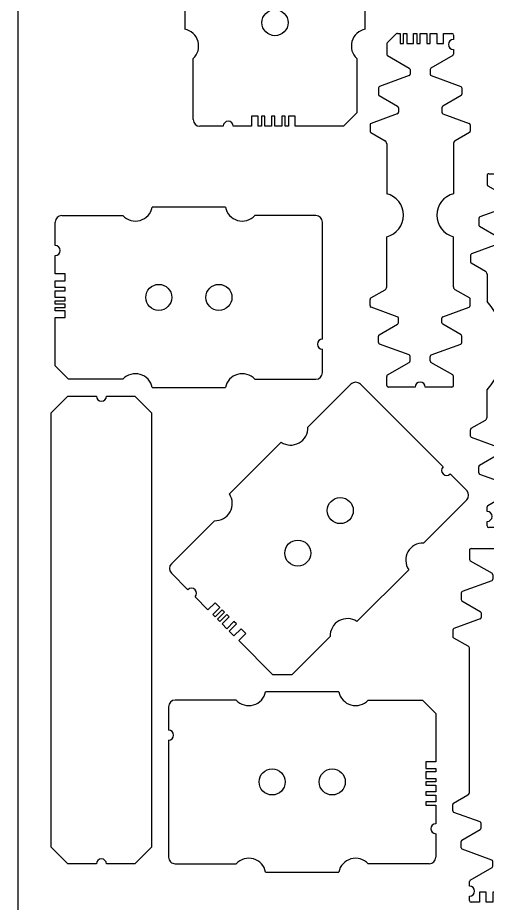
# Model space of a CAD drawing. Header units: millimetres. Extents: x 0 to 1140, y 0 to 900.
# Drawn here: x 0 to 140.6, y 323.2 to 588.3 of the extents above; entities that cross this region are included whole.
import ezdxf

# ---------------------------------------------------------------- set-up
doc = ezdxf.new("R2010")
doc.units = ezdxf.units.MM
for name, color, linetype in [('Q3_NORMAL', 3, 'Continuous'), ('Q4_MEDIUM', 4, 'Continuous'), ('Q5_HIGH', 5, 'Continuous'), ('SHEET', 7, 'Continuous')]:
    doc.layers.add(name, color=color, linetype=linetype)

# ---------------------------------------------------------------- blocks, each defined once
blk = doc.blocks.new('MNAK_RECT_HOLE__000deg__i3')
at = {"layer": 'Q3_NORMAL', "color": 3}
for p, q in [((-24.5, 36), (-20.5, 40)), ((-20.5, 40), (-6, 40)), ((7, 40), (12.5, 40)), ((15.5, 40), (22.5, 40)), ((24.5, 38), (24.5, 19.78)), ((-24.5, 19.78), (-24.5, 36)), ((-27, 10.95), (-27, -10.95)), ((27, -10.95), (27, 10.95)), ((-24.5, -19.78), (-24.5, -38)), ((24.5, -38), (24.5, -19.78)), ((-22.5, -40), (-15.5, -40)), ((-12.5, -40), (22.5, -40))]:
    blk.add_line(p, q, dxfattribs=at)
for centre, radius, start, end in [((14, 40), 1.5, 180, 0), ((22.5, 38), 2, 0, 90), ((-28, 16), 5.15, 281.1965, 47.1867), ((28, 16), 5.15, 132.8133, 258.8035), ((-28, -16), 5.15, 312.8133, 78.8035), ((28, -16), 5.15, 101.1965, 227.1867), ((-22.5, -38), 2, 180, 270), ((-14, -40), 1.5, 0, 180), ((22.5, -38), 2, 270, 0)]:
    blk.add_arc(centre, radius, start, end, dxfattribs=at)
at = {"layer": 'Q5_HIGH', "color": 5}
for p, q in [((-6, 40), (-6, 37)), ((-4, 37), (-4, 40)), ((-4, 40), (-3, 40)), ((-3, 40), (-3, 37)), ((-1, 37), (-1, 40)), ((-1, 40), (0, 40)), ((0, 40), (0, 37)), ((1, 37), (1, 40)), ((1, 40), (3, 40)), ((3, 40), (3, 37)), ((4, 37), (4, 40)), ((4, 40), (6, 40)), ((6, 40), (6, 37)), ((7, 37), (7, 40)), ((-6, 37), (-4, 37)), ((-3, 37), (-1, 37)), ((0, 37), (1, 37)), ((3, 37), (4, 37)), ((6, 37), (7, 37))]:
    blk.add_line(p, q, dxfattribs=at)
for centre in [(0, 9), (0, -9)]:
    blk.add_circle(centre, 3.9, dxfattribs=at)
blk = doc.blocks.new('CHD48__000deg__i4')
at = {"layer": 'Q3_NORMAL', "color": 3}
for p, q in [((-9.85, 50.09), (-7.15, 52.8)), ((-6.79, 52.94), (-6, 52.94)), ((7, 52.94), (9.5, 52.94)), ((10, 52.44), (10, 51.1)), ((-10, 49.74), (-10, 46.73)), ((10, 48.1), (10, 46.73)), ((-3.33, 40.28), (-12.17, 37.06)), ((-3, 42.11), (-3, 40.75)), ((3, 42.11), (3, 40.75)), ((3.33, 40.28), (12.17, 37.06)), ((-12.5, 36.59), (-12.5, 34.73)), ((12.5, 36.59), (12.5, 34.73)), ((-6.5, 30.69), (-6.5, 29.33)), ((6.5, 30.69), (6.5, 29.33)), ((-6.83, 28.86), (-14.67, 26.01)), ((6.83, 28.86), (14.67, 26.01)), ((-15, 25.54), (-15, 23.68)), ((15, 25.54), (15, 23.68)), ((-15, -28.54), (-15, -26.68)), ((-6.83, -31.86), (-14.67, -29.01)), ((6.83, -31.86), (14.67, -29.01)), ((15, -28.54), (15, -26.68)), ((-6.5, -33.69), (-6.5, -32.33)), ((6.5, -33.69), (6.5, -32.33)), ((-12.5, -39.59), (-12.5, -37.73)), ((12.5, -39.59), (12.5, -37.73)), ((-3.33, -43.28), (-12.17, -40.06)), ((3.33, -43.28), (12.17, -40.06)), ((-3, -45.11), (-3, -43.75)), ((3, -45.11), (3, -43.75)), ((-10, -52.44), (-10, -49.73)), ((10, -52.44), (10, -49.73)), ((-1.5, -52.94), (-9.5, -52.94)), ((9.5, -52.94), (1.5, -52.94))]:
    blk.add_line(p, q, dxfattribs=at)
for centre, radius, start, end in [((-6.79, 52.44), 0.5, 90, 135), ((10, 49.6), 1.5, 90, 270), ((9.5, 52.44), 0.5, 0, 90), ((-9.5, 49.74), 0.5, 135, 180), ((-9.5, 46.73), 0.5, 180, 240), ((9.5, 46.73), 0.5, 300, 0), ((-3.5, 42.11), 0.5, 0, 60), ((3.5, 42.11), 0.5, 120, 180), ((-3.5, 40.75), 0.5, 290, 0), ((3.5, 40.75), 0.5, 180, 250), ((-12, 36.59), 0.5, 110, 180), ((-12, 34.73), 0.5, 180, 240), ((12, 36.59), 0.5, 0, 70), ((12, 34.73), 0.5, 300, 0), ((-7, 29.33), 0.5, 290, 0), ((-7, 30.69), 0.5, 0, 60), ((7, 30.69), 0.5, 120, 180), ((7, 29.33), 0.5, 180, 250), ((-14.5, 25.54), 0.5, 110, 180), ((14.5, 25.54), 0.5, 0, 70), ((-14.5, 23.68), 0.5, 180, 240), ((14.5, 23.68), 0.5, 300, 0), ((-14.5, -26.68), 0.5, 120, 180), ((14.5, -26.68), 0.5, 0, 60), ((-14.5, -28.54), 0.5, 180, 250), ((14.5, -28.54), 0.5, 290, 0), ((-7, -32.33), 0.5, 0, 70), ((-7, -33.69), 0.5, 300, 0), ((7, -32.33), 0.5, 110, 180), ((7, -33.69), 0.5, 180, 240), ((-12, -37.73), 0.5, 120, 180), ((-12, -39.59), 0.5, 180, 250), ((12, -39.59), 0.5, 290, 0), ((12, -37.73), 0.5, 0, 60), ((-3.5, -43.75), 0.5, 0, 70), ((3.5, -43.75), 0.5, 110, 180), ((-3.5, -45.11), 0.5, 300, 0), ((3.5, -45.11), 0.5, 180, 240), ((-9.5, -49.73), 0.5, 120, 180), ((9.5, -49.73), 0.5, 0, 60), ((-9.5, -52.44), 0.5, 180, 270), ((0, -52.94), 1.5, 0, 180), ((9.5, -52.44), 0.5, 270, 0)]:
    blk.add_arc(centre, radius, start, end, dxfattribs=at)
at = {"layer": 'Q4_MEDIUM', "color": 4}
for p, q in [((-9.75, 46.3), (-3.25, 42.55)), ((9.75, 46.3), (3.25, 42.55)), ((-12.25, 34.3), (-6.75, 31.12)), ((12.25, 34.3), (6.75, 31.12)), ((-14.75, 23.24), (-10.5, 20.79)), ((14.75, 23.24), (10.5, 20.79)), ((-10, 19.92), (-10, -22.92)), ((10, 19.92), (10, -22.92)), ((-14.75, -26.24), (-10.5, -23.79)), ((14.75, -26.24), (10.5, -23.79)), ((-12.25, -37.3), (-6.75, -34.12)), ((12.25, -37.3), (6.75, -34.12)), ((-9.75, -49.3), (-3.25, -45.55)), ((9.75, -49.3), (3.25, -45.55))]:
    blk.add_line(p, q, dxfattribs=at)
for centre, start, end in [((-11, 19.92), 0, 60), ((11, 19.92), 120, 180), ((-11, -22.92), 300, 0), ((11, -22.92), 180, 240)]:
    blk.add_arc(centre, 1, start, end, dxfattribs=at)
at = {"layer": 'Q5_HIGH', "color": 5}
for p, q in [((-6, 52.94), (-6, 49.94)), ((-5, 49.94), (-5, 52.94)), ((-5, 52.94), (-4, 52.94)), ((-4, 52.94), (-4, 49.94)), ((-3, 49.94), (-3, 52.94)), ((-3, 52.94), (-2, 52.94)), ((-2, 52.94), (-2, 49.94)), ((0, 49.94), (0, 52.94)), ((0, 52.94), (2, 52.94)), ((2, 52.94), (2, 49.94)), ((3, 49.94), (3, 52.94)), ((3, 52.94), (5, 52.94)), ((5, 52.94), (5, 49.94)), ((7, 49.94), (7, 52.94)), ((-6, 49.94), (-5, 49.94)), ((-4, 49.94), (-3, 49.94)), ((-2, 49.94), (0, 49.94)), ((2, 49.94), (3, 49.94)), ((5, 49.94), (7, 49.94))]:
    blk.add_line(p, q, dxfattribs=at)
blk.add_circle((0, -1.5), 2.4, dxfattribs=at)
blk = doc.blocks.new('LASER__000deg__n1')
at = {"layer": 'Q3_NORMAL', "color": 3}
for p, q in [((-15, 65), (-10, 70)), ((-10, 70), (-1.5, 70)), ((1.5, 70), (10, 70)), ((10, 70), (15, 65)), ((-15, -65), (-15, 65)), ((15, 65), (15, -65)), ((-10, -70), (-15, -65)), ((15, -65), (10, -70)), ((-1.5, -70), (-10, -70)), ((10, -70), (1.5, -70))]:
    blk.add_line(p, q, dxfattribs=at)
for centre, start, end in [((0, 70), 180, 0), ((0, -70), 0, 180)]:
    blk.add_arc(centre, 1.5, start, end, dxfattribs=at)
blk = doc.blocks.new('MNAK_RECT_HOLE__045deg__i1')
at = {"layer": 'Q3_NORMAL', "color": 3}
for p, q in [((-24.5, 36), (-20.5, 40)), ((-20.5, 40), (-6, 40)), ((7, 40), (12.5, 40)), ((15.5, 40), (22.5, 40)), ((24.5, 38), (24.5, 19.78)), ((-24.5, 19.78), (-24.5, 36)), ((-27, 10.95), (-27, -10.95)), ((27, -10.95), (27, 10.95)), ((-24.5, -19.78), (-24.5, -38)), ((24.5, -38), (24.5, -19.78)), ((-22.5, -40), (-15.5, -40)), ((-12.5, -40), (22.5, -40))]:
    blk.add_line(p, q, dxfattribs=at)
for centre, radius, start, end in [((14, 40), 1.5, 180, 0), ((22.5, 38), 2, 0, 90), ((-28, 16), 5.15, 281.1965, 47.1867), ((28, 16), 5.15, 132.8133, 258.8035), ((-28, -16), 5.15, 312.8133, 78.8035), ((28, -16), 5.15, 101.1965, 227.1867), ((-22.5, -38), 2, 180, 270), ((-14, -40), 1.5, 0, 180), ((22.5, -38), 2, 270, 0)]:
    blk.add_arc(centre, radius, start, end, dxfattribs=at)
at = {"layer": 'Q5_HIGH', "color": 5}
for p, q in [((-6, 40), (-6, 37)), ((-4, 37), (-4, 40)), ((-4, 40), (-2, 40)), ((-2, 40), (-2, 37)), ((-1, 37), (-1, 40)), ((-1, 40), (1, 40)), ((1, 40), (1, 37)), ((2, 37), (2, 40)), ((2, 40), (3, 40)), ((3, 40), (3, 37)), ((4, 37), (4, 40)), ((4, 40), (5, 40)), ((5, 40), (5, 37)), ((7, 37), (7, 40)), ((-6, 37), (-4, 37)), ((-2, 37), (-1, 37)), ((1, 37), (2, 37)), ((3, 37), (4, 37)), ((5, 37), (7, 37))]:
    blk.add_line(p, q, dxfattribs=at)
for centre in [(0, 9), (0, -9)]:
    blk.add_circle(centre, 3.9, dxfattribs=at)
blk = doc.blocks.new('NT20__000deg__i6')
at = {"layer": 'Q3_NORMAL', "color": 3}
for p, q in [((-9.85, 50.09), (-7.15, 52.8)), ((-6.79, 52.94), (-6, 52.94)), ((7, 52.94), (9.5, 52.94)), ((10, 52.44), (10, 51.1)), ((-10, 49.74), (-10, 46.73)), ((10, 48.1), (10, 46.73)), ((-3.33, 40.28), (-12.17, 37.06)), ((-3, 42.11), (-3, 40.75)), ((3, 42.11), (3, 40.75)), ((3.33, 40.28), (12.17, 37.06)), ((-12.5, 36.59), (-12.5, 34.73)), ((12.5, 36.59), (12.5, 34.73)), ((-6.5, 30.69), (-6.5, 29.33)), ((6.5, 30.69), (6.5, 29.33)), ((-6.83, 28.86), (-14.67, 26.01)), ((6.83, 28.86), (14.67, 26.01)), ((-15, 25.54), (-15, 23.68)), ((15, 25.54), (15, 23.68)), ((-15, -28.54), (-15, -26.68)), ((-6.83, -31.86), (-14.67, -29.01)), ((6.83, -31.86), (14.67, -29.01)), ((15, -28.54), (15, -26.68)), ((-6.5, -33.69), (-6.5, -32.33)), ((6.5, -33.69), (6.5, -32.33)), ((-12.5, -39.59), (-12.5, -37.73)), ((12.5, -39.59), (12.5, -37.73)), ((-3.33, -43.28), (-12.17, -40.06)), ((3.33, -43.28), (12.17, -40.06)), ((-3, -45.11), (-3, -43.75)), ((3, -45.11), (3, -43.75)), ((-10, -52.44), (-10, -49.73)), ((10, -52.44), (10, -49.73)), ((-1.5, -52.94), (-9.5, -52.94)), ((9.5, -52.94), (1.5, -52.94))]:
    blk.add_line(p, q, dxfattribs=at)
for centre, radius, start, end in [((-6.79, 52.44), 0.5, 90, 135), ((10, 49.6), 1.5, 90, 270), ((9.5, 52.44), 0.5, 0, 90), ((-9.5, 49.74), 0.5, 135, 180), ((-9.5, 46.73), 0.5, 180, 240), ((9.5, 46.73), 0.5, 300, 0), ((-3.5, 42.11), 0.5, 0, 60), ((3.5, 42.11), 0.5, 120, 180), ((-3.5, 40.75), 0.5, 290, 0), ((3.5, 40.75), 0.5, 180, 250), ((-12, 36.59), 0.5, 110, 180), ((-12, 34.73), 0.5, 180, 240), ((12, 36.59), 0.5, 0, 70), ((12, 34.73), 0.5, 300, 0), ((-7, 29.33), 0.5, 290, 0), ((-7, 30.69), 0.5, 0, 60), ((7, 30.69), 0.5, 120, 180), ((7, 29.33), 0.5, 180, 250), ((-14.5, 25.54), 0.5, 110, 180), ((14.5, 25.54), 0.5, 0, 70), ((-14.5, 23.68), 0.5, 180, 240), ((14.5, 23.68), 0.5, 300, 0), ((-14.5, -26.68), 0.5, 120, 180), ((14.5, -26.68), 0.5, 0, 60), ((-14.5, -28.54), 0.5, 180, 250), ((14.5, -28.54), 0.5, 290, 0), ((-7, -32.33), 0.5, 0, 70), ((-7, -33.69), 0.5, 300, 0), ((7, -32.33), 0.5, 110, 180), ((7, -33.69), 0.5, 180, 240), ((-12, -37.73), 0.5, 120, 180), ((-12, -39.59), 0.5, 180, 250), ((12, -39.59), 0.5, 290, 0), ((12, -37.73), 0.5, 0, 60), ((-3.5, -43.75), 0.5, 0, 70), ((3.5, -43.75), 0.5, 110, 180), ((-3.5, -45.11), 0.5, 300, 0), ((3.5, -45.11), 0.5, 180, 240), ((-9.5, -49.73), 0.5, 120, 180), ((9.5, -49.73), 0.5, 0, 60), ((-9.5, -52.44), 0.5, 180, 270), ((0, -52.94), 1.5, 0, 180), ((9.5, -52.44), 0.5, 270, 0)]:
    blk.add_arc(centre, radius, start, end, dxfattribs=at)
at = {"layer": 'Q4_MEDIUM', "color": 4}
for p, q in [((-9.75, 46.3), (-3.25, 42.55)), ((9.75, 46.3), (3.25, 42.55)), ((-12.25, 34.3), (-6.75, 31.12)), ((12.25, 34.3), (6.75, 31.12)), ((-14.75, 23.24), (-10.5, 20.79)), ((14.75, 23.24), (10.5, 20.79)), ((-10, 19.92), (-10, 11.73)), ((10, 19.92), (10, 11.73)), ((-10, -22.92), (-10, -14.73)), ((10, -22.92), (10, -14.73)), ((-14.75, -26.24), (-10.5, -23.79)), ((14.75, -26.24), (10.5, -23.79)), ((-12.25, -37.3), (-6.75, -34.12)), ((12.25, -37.3), (6.75, -34.12)), ((-9.75, -49.3), (-3.25, -45.55)), ((9.75, -49.3), (3.25, -45.55))]:
    blk.add_line(p, q, dxfattribs=at)
for centre, start, end in [((-11, 19.92), 0, 60), ((11, 19.92), 120, 180), ((-11, -22.92), 300, 0), ((11, -22.92), 180, 240)]:
    blk.add_arc(centre, 1, start, end, dxfattribs=at)
at = {"layer": 'Q5_HIGH', "color": 5}
for p, q in [((-6, 52.94), (-6, 49.94)), ((-5, 49.94), (-5, 52.94)), ((-5, 52.94), (-4, 52.94)), ((-4, 52.94), (-4, 49.94)), ((-2, 49.94), (-2, 52.94)), ((-2, 52.94), (-1, 52.94)), ((-1, 52.94), (-1, 49.94)), ((1, 49.94), (1, 52.94)), ((1, 52.94), (3, 52.94)), ((3, 52.94), (3, 49.94)), ((4, 49.94), (4, 52.94)), ((4, 52.94), (6, 52.94)), ((6, 52.94), (6, 49.94)), ((7, 49.94), (7, 52.94)), ((-6, 49.94), (-5, 49.94)), ((-4, 49.94), (-2, 49.94)), ((-1, 49.94), (1, 49.94)), ((3, 49.94), (4, 49.94)), ((6, 49.94), (7, 49.94))]:
    blk.add_line(p, q, dxfattribs=at)
for centre, start, end in [((-25, -1.5), 318.5904, 41.4096), ((25, -1.5), 138.5904, 221.4096)]:
    blk.add_arc(centre, 20, start, end, dxfattribs=at)
blk = doc.blocks.new('MNAK_RECT_HOLE__000deg__i1')
at = {"layer": 'Q3_NORMAL', "color": 3}
for p, q in [((-24.5, 36), (-20.5, 40)), ((-20.5, 40), (-6, 40)), ((7, 40), (12.5, 40)), ((15.5, 40), (22.5, 40)), ((24.5, 38), (24.5, 19.78)), ((-24.5, 19.78), (-24.5, 36)), ((-27, 10.95), (-27, -10.95)), ((27, -10.95), (27, 10.95)), ((-24.5, -19.78), (-24.5, -38)), ((24.5, -38), (24.5, -19.78)), ((-22.5, -40), (-15.5, -40)), ((-12.5, -40), (22.5, -40))]:
    blk.add_line(p, q, dxfattribs=at)
for centre, radius, start, end in [((14, 40), 1.5, 180, 0), ((22.5, 38), 2, 0, 90), ((-28, 16), 5.15, 281.1965, 47.1867), ((28, 16), 5.15, 132.8133, 258.8035), ((-28, -16), 5.15, 312.8133, 78.8035), ((28, -16), 5.15, 101.1965, 227.1867), ((-22.5, -38), 2, 180, 270), ((-14, -40), 1.5, 0, 180), ((22.5, -38), 2, 270, 0)]:
    blk.add_arc(centre, radius, start, end, dxfattribs=at)
at = {"layer": 'Q5_HIGH', "color": 5}
for p, q in [((-6, 40), (-6, 37)), ((-4, 37), (-4, 40)), ((-4, 40), (-3, 40)), ((-3, 40), (-3, 37)), ((-2, 37), (-2, 40)), ((-2, 40), (-1, 40)), ((-1, 40), (-1, 37)), ((0, 37), (0, 40)), ((0, 40), (2, 40)), ((2, 40), (2, 37)), ((3, 37), (3, 40)), ((3, 40), (5, 40)), ((5, 40), (5, 37)), ((7, 37), (7, 40)), ((-6, 37), (-4, 37)), ((-3, 37), (-2, 37)), ((-1, 37), (0, 37)), ((2, 37), (3, 37)), ((5, 37), (7, 37))]:
    blk.add_line(p, q, dxfattribs=at)
for centre in [(0, 9), (0, -9)]:
    blk.add_circle(centre, 3.9, dxfattribs=at)
blk = doc.blocks.new('NT06__000deg__i2')
at = {"layer": 'Q3_NORMAL', "color": 3}
for p, q in [((-9.85, 50.09), (-7.15, 52.8)), ((-6.79, 52.94), (-6, 52.94)), ((7, 52.94), (9.5, 52.94)), ((10, 52.44), (10, 51.1)), ((-10, 49.74), (-10, 46.73)), ((10, 48.1), (10, 46.73)), ((-3.33, 40.28), (-12.17, 37.06)), ((-3, 42.11), (-3, 40.75)), ((3, 42.11), (3, 40.75)), ((3.33, 40.28), (12.17, 37.06)), ((-12.5, 36.59), (-12.5, 34.73)), ((12.5, 36.59), (12.5, 34.73)), ((-6.5, 30.69), (-6.5, 29.33)), ((6.5, 30.69), (6.5, 29.33)), ((-6.83, 28.86), (-14.67, 26.01)), ((6.83, 28.86), (14.67, 26.01)), ((-15, 25.54), (-15, 23.68)), ((15, 25.54), (15, 23.68)), ((-15, -28.54), (-15, -26.68)), ((-6.83, -31.86), (-14.67, -29.01)), ((6.83, -31.86), (14.67, -29.01)), ((15, -28.54), (15, -26.68)), ((-6.5, -33.69), (-6.5, -32.33)), ((6.5, -33.69), (6.5, -32.33)), ((-12.5, -39.59), (-12.5, -37.73)), ((12.5, -39.59), (12.5, -37.73)), ((-3.33, -43.28), (-12.17, -40.06)), ((3.33, -43.28), (12.17, -40.06)), ((-3, -45.11), (-3, -43.75)), ((3, -45.11), (3, -43.75)), ((-10, -52.44), (-10, -49.73)), ((10, -52.44), (10, -49.73)), ((-1.5, -52.94), (-9.5, -52.94)), ((9.5, -52.94), (1.5, -52.94))]:
    blk.add_line(p, q, dxfattribs=at)
for centre, radius, start, end in [((-6.79, 52.44), 0.5, 90, 135), ((10, 49.6), 1.5, 90, 270), ((9.5, 52.44), 0.5, 0, 90), ((-9.5, 49.74), 0.5, 135, 180), ((-9.5, 46.73), 0.5, 180, 240), ((9.5, 46.73), 0.5, 300, 0), ((-3.5, 42.11), 0.5, 0, 60), ((3.5, 42.11), 0.5, 120, 180), ((-3.5, 40.75), 0.5, 290, 0), ((3.5, 40.75), 0.5, 180, 250), ((-12, 36.59), 0.5, 110, 180), ((-12, 34.73), 0.5, 180, 240), ((12, 36.59), 0.5, 0, 70), ((12, 34.73), 0.5, 300, 0), ((-7, 29.33), 0.5, 290, 0), ((-7, 30.69), 0.5, 0, 60), ((7, 30.69), 0.5, 120, 180), ((7, 29.33), 0.5, 180, 250), ((-14.5, 25.54), 0.5, 110, 180), ((14.5, 25.54), 0.5, 0, 70), ((-14.5, 23.68), 0.5, 180, 240), ((14.5, 23.68), 0.5, 300, 0), ((-14.5, -26.68), 0.5, 120, 180), ((14.5, -26.68), 0.5, 0, 60), ((-14.5, -28.54), 0.5, 180, 250), ((14.5, -28.54), 0.5, 290, 0), ((-7, -32.33), 0.5, 0, 70), ((-7, -33.69), 0.5, 300, 0), ((7, -32.33), 0.5, 110, 180), ((7, -33.69), 0.5, 180, 240), ((-12, -37.73), 0.5, 120, 180), ((-12, -39.59), 0.5, 180, 250), ((12, -39.59), 0.5, 290, 0), ((12, -37.73), 0.5, 0, 60), ((-3.5, -43.75), 0.5, 0, 70), ((3.5, -43.75), 0.5, 110, 180), ((-3.5, -45.11), 0.5, 300, 0), ((3.5, -45.11), 0.5, 180, 240), ((-9.5, -49.73), 0.5, 120, 180), ((9.5, -49.73), 0.5, 0, 60), ((-9.5, -52.44), 0.5, 180, 270), ((0, -52.94), 1.5, 0, 180), ((9.5, -52.44), 0.5, 270, 0)]:
    blk.add_arc(centre, radius, start, end, dxfattribs=at)
at = {"layer": 'Q4_MEDIUM', "color": 4}
for p, q in [((-9.75, 46.3), (-3.25, 42.55)), ((9.75, 46.3), (3.25, 42.55)), ((-12.25, 34.3), (-6.75, 31.12)), ((12.25, 34.3), (6.75, 31.12)), ((-14.75, 23.24), (-10.5, 20.79)), ((14.75, 23.24), (10.5, 20.79)), ((-10, 19.92), (-10, 4.96)), ((10, 19.92), (10, 4.96)), ((-10, -22.92), (-10, -7.95)), ((10, -22.92), (10, -7.95)), ((-14.75, -26.24), (-10.5, -23.79)), ((14.75, -26.24), (10.5, -23.79)), ((-12.25, -37.3), (-6.75, -34.12)), ((12.25, -37.3), (6.75, -34.12)), ((-9.75, -49.3), (-3.25, -45.55)), ((9.75, -49.3), (3.25, -45.55))]:
    blk.add_line(p, q, dxfattribs=at)
for centre, start, end in [((-11, 19.92), 0, 60), ((11, 19.92), 120, 180), ((-11, -22.92), 300, 0), ((11, -22.92), 180, 240)]:
    blk.add_arc(centre, 1, start, end, dxfattribs=at)
at = {"layer": 'Q5_HIGH', "color": 5}
for p, q in [((-6, 52.94), (-6, 49.94)), ((-5, 49.94), (-5, 52.94)), ((-5, 52.94), (-4, 52.94)), ((-4, 52.94), (-4, 49.94)), ((-2, 49.94), (-2, 52.94)), ((-2, 52.94), (-1, 52.94)), ((-1, 52.94), (-1, 49.94)), ((0, 49.94), (0, 52.94)), ((0, 52.94), (2, 52.94)), ((2, 52.94), (2, 49.94)), ((3, 49.94), (3, 52.94)), ((3, 52.94), (5, 52.94)), ((5, 52.94), (5, 49.94)), ((7, 49.94), (7, 52.94)), ((-6, 49.94), (-5, 49.94)), ((-4, 49.94), (-2, 49.94)), ((-1, 49.94), (0, 49.94)), ((2, 49.94), (3, 49.94)), ((5, 49.94), (7, 49.94))]:
    blk.add_line(p, q, dxfattribs=at)
for centre, start, end in [((-11.67, -1.5), 284.4775, 75.5225), ((11.67, -1.5), 104.4775, 255.5225)]:
    blk.add_arc(centre, 6.67, start, end, dxfattribs=at)
blk = doc.blocks.new('MNAK_RECT_HOLE__090deg__i1')
at = {"layer": 'Q3_NORMAL', "color": 3}
for p, q in [((-24.5, 36), (-20.5, 40)), ((-20.5, 40), (-6, 40)), ((7, 40), (12.5, 40)), ((15.5, 40), (22.5, 40)), ((24.5, 38), (24.5, 19.78)), ((-24.5, 19.78), (-24.5, 36)), ((-27, 10.95), (-27, -10.95)), ((27, -10.95), (27, 10.95)), ((-24.5, -19.78), (-24.5, -38)), ((24.5, -38), (24.5, -19.78)), ((-22.5, -40), (-15.5, -40)), ((-12.5, -40), (22.5, -40))]:
    blk.add_line(p, q, dxfattribs=at)
for centre, radius, start, end in [((14, 40), 1.5, 180, 0), ((22.5, 38), 2, 0, 90), ((-28, 16), 5.15, 281.1965, 47.1867), ((28, 16), 5.15, 132.8133, 258.8035), ((-28, -16), 5.15, 312.8133, 78.8035), ((28, -16), 5.15, 101.1965, 227.1867), ((-22.5, -38), 2, 180, 270), ((-14, -40), 1.5, 0, 180), ((22.5, -38), 2, 270, 0)]:
    blk.add_arc(centre, radius, start, end, dxfattribs=at)
at = {"layer": 'Q5_HIGH', "color": 5}
for p, q in [((-6, 40), (-6, 37)), ((-4, 37), (-4, 40)), ((-4, 40), (-3, 40)), ((-3, 40), (-3, 37)), ((-2, 37), (-2, 40)), ((-2, 40), (0, 40)), ((0, 40), (0, 37)), ((1, 37), (1, 40)), ((1, 40), (3, 40)), ((3, 40), (3, 37)), ((4, 37), (4, 40)), ((4, 40), (5, 40)), ((5, 40), (5, 37)), ((7, 37), (7, 40)), ((-6, 37), (-4, 37)), ((-3, 37), (-2, 37)), ((0, 37), (1, 37)), ((3, 37), (4, 37)), ((5, 37), (7, 37))]:
    blk.add_line(p, q, dxfattribs=at)
for centre in [(0, 9), (0, -9)]:
    blk.add_circle(centre, 3.9, dxfattribs=at)

msp = doc.modelspace()

# ---------------------------------------------------------------- linework, layer by layer
at = {"layer": 'SHEET', "color": 7}
msp.add_line((0, 900), (0, 0), dxfattribs=at)

# ---------------------------------------------------------------- block references
for name, p, rotation in [('MNAK_RECT_HOLE__090deg__i1', (77.01, 595.8), 180), ('NT20__000deg__i6', (150.5, 488.62), 180), ('MNAK_RECT_HOLE__000deg__i1', (51.22, 504.57), 90), ('MNAK_RECT_HOLE__045deg__i1', (90.19, 434.39), 135), ('CHD48__000deg__i4', (145.22, 376.45), 180), ('MNAK_RECT_HOLE__000deg__i3', (85.15, 359.54), 270)]:
    msp.add_blockref(name, p, dxfattribs=dict(rotation=rotation))
for name, p in [('NT06__000deg__i2', (120.45, 530.65)), ('LASER__000deg__n1', (25.05, 405))]:
    msp.add_blockref(name, p)

doc.saveas('drawing.dxf')
